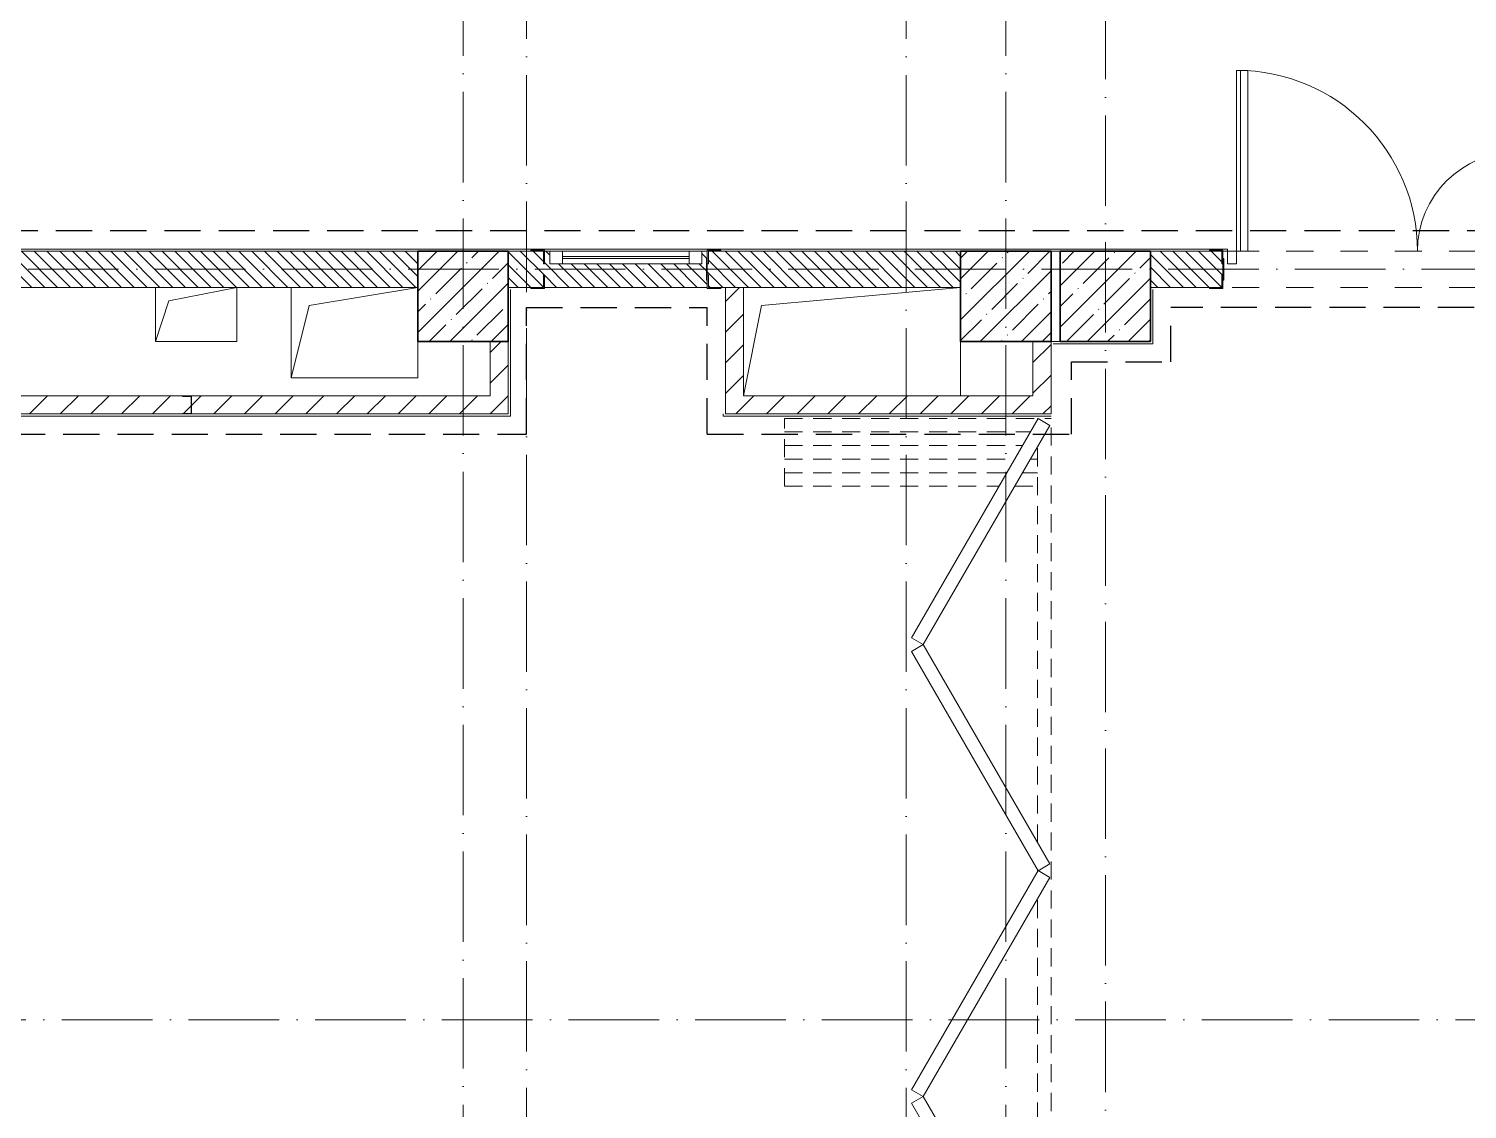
# Model space of a CAD drawing. Header units: millimetres. Extents: x -213536 to 1564669, y -45299 to 942238.
# Drawn here: x 274796 to 282746, y 215970 to 221945 of the extents above; entities that cross this region are included whole.
import ezdxf

# ---------------------------------------------------------------- set-up
doc = ezdxf.new("R2010")
doc.units = ezdxf.units.MM
for name, pattern in [('200_ШТРИХ__ш1_п0_6_', [160, 100, -60]), ('50_200_ШТРИХ_1Т_ш5_п1_п1_', [700, 500, -100, 0, -100]), ('Штрих короткий', [300, 150, -150]), ('Штриховая _2 мм - 1 мм_', [300, 200, -100])]:
    doc.linetypes.add(name, pattern=pattern)
for name, color, linetype, lineweight in [('0-1', 7, 'Continuous', 5), ('0-2', 7, 'Continuous', 9), ('Двери', 7, 'Continuous', 9), ('Каркас_Импост', 7, 'Continuous', 13), ('Каркас_Импост-1', 7, 'Continuous', 9), ('Несущие колонны', 7, 'Continuous', 9), ('Несущие колонны-1', 7, 'Continuous', 35), ('Обобщенные модели', 7, 'Continuous', 9), ('Оси-2', 7, '50_200_ШТРИХ_1Т_ш5_п1_п1_', 9), ('Остекление-1', 7, 'Continuous', 9), ('Открывание в плане-1', 7, '200_ШТРИХ__ш1_п0_6_', 9), ('Перемычка-1', 7, 'Штрих короткий', 9), ('Стены-1', 7, 'Continuous', 13), ('Штриховка разреза-1', 7, 'Continuous', 9), ('Элементы узлов', 7, 'Continuous', 9)]:
    doc.layers.add(name, color=color, linetype=linetype, lineweight=lineweight)
doc.layers.add('СТ-1_1', color=7, linetype='Штриховая _2 мм - 1 мм_', lineweight=90, true_color=0x888888)
doc.layers.get('0-2').off()
pattern_1 = [(45, (0, 0), (-84.85281, 84.85281), [])]
pattern_2 = [(135, (0, 0), (-35.35534, -35.35534), [])]

# ---------------------------------------------------------------- blocks, each defined once
blk = doc.blocks.new('BSC_Колонна _Прямоугольная - 500х500-V55-АИ2_02_План отделки стен 2-го этажа _Часть 2_')
at = {"layer": 'Несущие колонны'}
h = blk.add_hatch(dxfattribs=at)
h.set_pattern_fill('FP_63', color=256, style=0, pattern_type=2)
h.set_pattern_definition([(45, (-70950, -7650), (-114.04925, 114.04925), []), (45, (-70835.95, -7650), (-114.04925, 114.04925), [201.613, -40.323, 3.353, -36.97])])
h.paths.add_polyline_path([(-250, -250), (250, -250), (250, 250), (-250, 250)], flags=0)
at = {"layer": 'Несущие колонны-1'}
for p, q in [((250, 250), (-250, 250)), ((-250, 250), (-250, -250)), ((250, -250), (250, 250)), ((-250, -250), (250, -250))]:
    blk.add_line(p, q, dxfattribs=at)
blk = doc.blocks.new('BSC_Колонна _Прямоугольная - 500х500-V124-АИ2_02_План отделки стен 2-го этажа _Часть 2_')
at = {"layer": 'Несущие колонны'}
h = blk.add_hatch(dxfattribs=at)
h.set_pattern_fill('FP_123', color=256, style=0, pattern_type=2)
h.set_pattern_definition([(45, (-73950, -7650), (-114.04925, 114.04925), []), (45, (-73835.95, -7650), (-114.04925, 114.04925), [201.613, -40.323, 3.353, -36.97])])
h.paths.add_polyline_path([(-250, -250), (250, -250), (250, 250), (-250, 250)], flags=0)
at = {"layer": 'Несущие колонны-1'}
for p, q in [((250, 250), (-250, 250)), ((-250, 250), (-250, -250)), ((250, -250), (250, 250)), ((-250, -250), (250, -250))]:
    blk.add_line(p, q, dxfattribs=at)
blk = doc.blocks.new('BSC_Колонна _Прямоугольная - 500х500-V142-АИ2_02_План отделки стен 2-го этажа _Часть 2_')
at = {"layer": 'Несущие колонны'}
h = blk.add_hatch(dxfattribs=at)
h.set_pattern_fill('FP_142', color=256, style=0, pattern_type=2)
h.set_pattern_definition([(45, (-74500, -7650), (-114.04925, 114.04925), []), (45, (-74385.95, -7650), (-114.04925, 114.04925), [201.613, -40.323, 3.353, -36.97])])
h.paths.add_polyline_path([(-250, -250), (250, -250), (250, 250), (-250, 250)], flags=0)
at = {"layer": 'Несущие колонны-1'}
for p, q in [((250, 250), (-250, 250)), ((-250, 250), (-250, -250)), ((250, -250), (250, 250)), ((-250, -250), (250, -250))]:
    blk.add_line(p, q, dxfattribs=at)
blk = doc.blocks.new('DOR__перегородка__Прямоугольная - Вн_ДПГ_6550х3600h-29025409-АИ2_02_План отделки стен 2-го этажа _Часть 2_')
at = {"layer": 'Каркас_Импост'}
for p, q in [((1550.9, 71.7), (2763.3, 771.8)), ((2763.3, 771.8), (2800.8, 706.9)), ((2799.7, 706.9), (2837.3, 771.8)), ((2837.3, 771.8), (4049.6, 71.7)), ((4049.2, 71.7), (5261.6, 771.8)), ((5261.6, 771.8), (5299.1, 706.9)), ((5299.1, 706.9), (5336.6, 771.8)), ((5336.6, 771.8), (6548.9, 71.7)), ((2800.8, 706.9), (1588.4, 6.7)), ((4012.1, 6.7), (2799.7, 706.9)), ((5299.1, 706.9), (4086.7, 6.7)), ((6511.4, 6.7), (5299.1, 706.9)), ((1588.4, 6.7), (1550.9, 71.7)), ((4049.6, 71.7), (4012.1, 6.7)), ((4086.7, 6.7), (4049.2, 71.7)), ((6548.9, 71.7), (6511.4, 6.7))]:
    blk.add_line(p, q, dxfattribs=at)
at = {"layer": 'Открывание в плане-1'}
for p, q in [((6175.2, 1474.2), (6550, 1474.2)), ((6175.2, 1474.2), (6175.2, 287.5)), ((6250.2, 1474.2), (6250.2, 244.2)), ((6325.2, 1474.2), (6325.2, 200.9)), ((6400.2, 1474.2), (6400.2, 157.6)), ((6475.2, 1474.2), (6475.2, 114.3)), ((6550, 1474.2), (6550, 0)), ((6175.2, 200.9), (6175.2, 75)), ((6250.2, 157.6), (6250.2, 75)), ((6325.2, 114.3), (6325.2, 75)), ((0, 75), (0, 0)), ((0, 75), (1556.7, 75)), ((0, 0), (6550, 0)), ((1706.7, 75), (3893.8, 75)), ((4043.8, 75), (4055, 75)), ((4205, 75), (6393.2, 75)), ((6543.2, 75), (6550, 75))]:
    blk.add_line(p, q, dxfattribs=at)
blk = doc.blocks.new('120_Окно_СКБ_1Ст - 120_Окно_СКБ_1Ст_классы 900x800_E30-28357949-АИ2_02_План отделки стен 2-го этажа _Часть 2_')
at = {"layer": 'Каркас_Импост'}
for p, q in [((-420, 30), (-420, 100)), ((-420, 100), (-350, 100)), ((-350, 100), (-350, 30)), ((350, 30), (350, 100)), ((350, 100), (420, 100)), ((420, 100), (420, 30)), ((-350, 30), (-420, 30)), ((420, 30), (350, 30))]:
    blk.add_line(p, q, dxfattribs=at)
at = {"layer": 'Каркас_Импост-1'}
for p, q in [((420, 100), (-420, 100)), ((-420, 30), (420, 30))]:
    blk.add_line(p, q, dxfattribs=at)
at = {"layer": 'Остекление-1'}
for p, q in [((350, 70), (-350, 70)), ((350, 60), (-350, 60))]:
    blk.add_line(p, q, dxfattribs=at)
blk = doc.blocks.new('Проем_Дверь_Прямоугольный - 1700х2400h_дверные проемы-28448549-АИ2_02_План отделки стен 2-го этажа _Часть 2_')
at = {"layer": 'Перемычка-1'}
for p, q in [((850, 100), (-850, 100)), ((850, -100), (-850, -100))]:
    blk.add_line(p, q, dxfattribs=at)
blk = doc.blocks.new('Дверь_Витражная_СКБ_2Ст2 - ДВВ_ДАО_СОШ_Классы-V176-АИ2_02_План отделки стен 2-го этажа _Часть 2_')
at = {"layer": 'Двери'}
for p, q in [((-775, 1035), (-775, 35)), ((775, 585), (775, 35))]:
    blk.add_line(p, q, dxfattribs=at)
for centre, radius, start, end in [((-775, 35), 1000, 360, 90), ((775, 35), 550, 90, 180)]:
    blk.add_arc(centre, radius, start, end, dxfattribs=at)
at = {"layer": 'Элементы узлов'}
for p, q in [((-713, 1035), (-753, 1035)), ((-753, 1035), (-753, 35)), ((-713, 35), (-713, 1035)), ((775, 585), (735, 585)), ((735, 585), (735, 35)), ((775, 35), (775, 585)), ((-825, 35), (-825, -35)), ((-775, 35), (-825, 35)), ((-775, 35), (-825, 35)), ((-825, 35), (-825, -35)), ((-775, -35), (-775, 35)), ((-775, -35), (-775, 35)), ((-753, 35), (-713, 35)), ((735, 35), (775, 35)), ((775, -35), (775, 35)), ((775, 35), (825, 35)), ((775, 35), (775, -35)), ((825, 35), (775, 35)), ((825, 35), (825, -35)), ((825, -35), (825, 35)), ((-825, -35), (-775, -35)), ((-825, -35), (-775, -35)), ((825, -35), (775, -35)), ((775, -35), (825, -35))]:
    blk.add_line(p, q, dxfattribs=at)
blk = doc.blocks.new('Фахверк_СКБ_Уголок - 200_3960_зеркало-28268689-АИ2_02_План отделки стен 2-го этажа _Часть 2_')
at = {"layer": 'Обобщенные модели'}
for p, q in [((200, 156), (125, 156)), ((125, 156), (125, 81)), ((125, 81), (131, 81)), ((131, 81), (131, 150)), ((131, 150), (200, 150)), ((200, 150), (200, 156)), ((131, 19), (125, 19)), ((125, 19), (125, -56)), ((131, -50), (131, 19)), ((125, -56), (200, -56)), ((200, -50), (131, -50)), ((200, -56), (200, -50))]:
    blk.add_line(p, q, dxfattribs=at)
blk = doc.blocks.new('154_Стойка_СКБ_Уголок - СМ-2480_200-28346303-АИ2_02_План отделки стен 2-го этажа _Часть 2_')
at = {"layer": 'Обобщенные модели'}
for p, q in [((125, 156), (125, 81)), ((200, 156), (125, 156)), ((125, 81), (131, 81)), ((131, 81), (131, 150)), ((131, 150), (200, 150)), ((200, 150), (200, 156)), ((131, 19), (125, 19)), ((125, 19), (125, -56)), ((131, -50), (131, 19)), ((125, -56), (200, -56)), ((200, -50), (131, -50)), ((200, -56), (200, -50))]:
    blk.add_line(p, q, dxfattribs=at)
blk = doc.blocks.new('Стойка_Влож_Полоса боковая - Полоса-28213942-АИ2_02_План отделки стен 2-го этажа _Часть 2_')
at = {"layer": 'Обобщенные модели'}
for p, q in [((-5, 60), (0, 60)), ((-5, -60), (-5, 60)), ((0, 31), (0, -31)), ((0, -60), (-5, -60))]:
    blk.add_line(p, q, dxfattribs=at)
blk = doc.blocks.new('154_Фахверк_СКБ_Швеллер - Тип_100_3960-28318856-АИ2_02_План отделки стен 2-го этажа _Часть 2_')
at = {"layer": 'Обобщенные модели'}
for p, q in [((175, 50), (125, 50)), ((125, 50), (125, -50)), ((128, 47), (175, 47)), ((128, -47), (128, 47)), ((175, 47), (175, 50)), ((125, -50), (175, -50)), ((175, -47), (128, -47)), ((175, -50), (175, -47))]:
    blk.add_line(p, q, dxfattribs=at)
blk = doc.blocks.new('AR_Отверстие прямоугольное _в плите_ - AR_Отверстие прямоугольное _в плите_-30552548-АИ2_02_План отделки стен 2-го этажа _Часть 2_')
at = {"layer": 'Обобщенные модели'}
for p, q in [((-500, 200), (600, 300)), ((-600, -300), (-500, 200)), ((600, -300), (600, 0))]:
    blk.add_line(p, q, dxfattribs=at)
blk = doc.blocks.new('AR_Отверстие прямоугольное _в плите_ - AR_Отверстие прямоугольное _в плите_-30553029-АИ2_02_План отделки стен 2-го этажа _Часть 2_')
at = {"layer": 'Обобщенные модели'}
for p, q in [((-350, 250), (-350, -250)), ((-250, 150), (350, 250)), ((-350, -250), (-250, 150)), ((350, -250), (350, -50)), ((-350, -250), (350, -250))]:
    blk.add_line(p, q, dxfattribs=at)
blk = doc.blocks.new('AR_Отверстие прямоугольное _в плите_ - AR_Отверстие прямоугольное _в плите_-V229-АИ2_02_План отделки стен 2-го этажа _Часть 2_')
at = {"layer": 'Обобщенные модели'}
for p, q in [((-225, 150), (-225, -150)), ((-150, 75), (225, 150)), ((225, -150), (225, 150)), ((-225, -150), (-150, 75)), ((-225, -150), (225, -150))]:
    blk.add_line(p, q, dxfattribs=at)
blk = doc.blocks.new('0125-Р-ОО-Ш2-АР-о_23_10_2024_rvt-1-АИ2_02_План отделки стен 2-го этажа _Часть 2_')
at = {"layer": 'Штриховка разреза-1'}
h = blk.add_hatch(dxfattribs=at)
h.set_pattern_fill('FP_2', color=256, style=0, pattern_type=2)
h.set_pattern_definition(pattern_2)
h.paths.add_polyline_path([(70700, 7700), (70700, 7900), (67306, 7899.6), (67306, 7831), (67300, 7831), (67300, 7769), (67306, 7769), (67306, 7700), (68650.5, 7700)], flags=0)
h.paths.add_polyline_path([(65594, 7700), (65594, 7769), (65600, 7769), (65600, 7831), (65594, 7831), (65594, 7900), (65200, 7900), (65200, 7700), (65525, 7700)], flags=0)
h = blk.add_hatch(dxfattribs=at)
h.set_pattern_fill('FP_2', color=256, style=0, pattern_type=2)
h.set_pattern_definition(pattern_2)
h.paths.add_polyline_path([(73700, 7700), (73700, 7900), (72306, 7900), (72306, 7831), (72300, 7831), (72300, 7769), (72306, 7769), (72306, 7700), (72378.4, 7700)], flags=0)
h.paths.add_polyline_path([(71394, 7700), (71394, 7769), (71400, 7769), (71400, 7700), (72300, 7700), (72300, 7740), (72295, 7740), (72295, 7860), (72300, 7860), (72300, 7900), (72270, 7900), (72270, 7830), (71430, 7831), (71430, 7900), (71400, 7900), (71400, 7831), (71394, 7831), (71394, 7900), (71200, 7900), (71200, 7700), (71325, 7700)], flags=0)
h = blk.add_hatch(dxfattribs=at)
h.set_pattern_fill('FP_2', color=256, style=0, pattern_type=2)
h.set_pattern_definition(pattern_2)
h.paths.add_polyline_path([(76856, 7700), (77250, 7700), (77250, 7900), (76856, 7900), (76856, 7831), (76850, 7831), (76850, 7769), (76856, 7769), (76856, 7703)], flags=0)
h.paths.add_polyline_path([(75075, 7700), (75144, 7700), (75144, 7769), (75150, 7769), (75150, 7831), (75144, 7831), (75144, 7900), (74750, 7900), (74750, 7700)], flags=0)
h = blk.add_hatch(dxfattribs=at)
h.set_pattern_fill('FP_3', color=256, style=0, pattern_type=2)
h.set_pattern_definition(pattern_1)
h.paths.add_polyline_path([(72500, 7100), (72500, 7700), (72400, 7700), (72400, 7100)], flags=0)
h = blk.add_hatch(dxfattribs=at)
h.set_pattern_fill('FP_3', color=256, style=0, pattern_type=2)
h.set_pattern_definition(pattern_1)
h.paths.add_polyline_path([(71200, 7100), (71200, 7400), (71100, 7400), (71100, 7100)], flags=0)
h = blk.add_hatch(dxfattribs=at)
h.set_pattern_fill('FP_3', color=256, style=0, pattern_type=2)
h.set_pattern_definition(pattern_1)
h.paths.add_polyline_path([(74200, 7100), (74200, 7400), (74100, 7400), (74100, 7100)], flags=0)
h = blk.add_hatch(dxfattribs=at)
h.set_pattern_fill('FP_3', color=256, style=0, pattern_type=2)
h.set_pattern_definition(pattern_1)
h.paths.add_polyline_path([(71200, 7000), (71200, 7100), (69450, 7100), (69450, 7000)], flags=0)
h.paths.add_polyline_path([(68650.5, 7000), (69400, 7000), (69400, 7003), (69447, 7003), (69447, 7097), (69400, 7097), (69400, 7100), (67750, 7100), (67750, 7000)], flags=0)
h = blk.add_hatch(dxfattribs=at)
h.set_pattern_fill('FP_3', color=256, style=0, pattern_type=2)
h.set_pattern_definition(pattern_1)
h.paths.add_polyline_path([(72400, 7000), (74200, 7000), (74200, 7100), (72400, 7100)], flags=0)
at = {"layer": 'Стены-1'}
for p, q in [((70700, 7900), (67375, 7900)), ((71325, 7900), (71200, 7900)), ((71430, 7900), (71400, 7900)), ((72300, 7900), (72270, 7900)), ((73700, 7900), (72375, 7900)), ((75075, 7900), (74750, 7900)), ((67375, 7700), (70700, 7700)), ((71200, 7700), (71325, 7700)), ((71400, 7700), (72300, 7700)), ((72375, 7700), (73700, 7700)), ((72400, 7700), (72400, 7100)), ((72500, 7700), (72400, 7700)), ((72500, 7100), (72500, 7700)), ((74750, 7700), (75075, 7700)), ((71100, 7400), (71100, 7100)), ((71200, 7100), (71200, 7400)), ((74100, 7400), (74100, 7100)), ((74200, 7100), (74200, 7400)), ((69400, 7100), (67750, 7100)), ((71100, 7100), (69450, 7100)), ((71200, 7000), (71200, 7100)), ((72400, 7100), (72400, 7000)), ((74100, 7100), (72500, 7100)), ((74200, 7000), (74200, 7100)), ((67750, 7000), (69400, 7000)), ((69450, 7000), (71200, 7000)), ((72400, 7000), (74200, 7000))]:
    blk.add_line(p, q, dxfattribs=at)
at = {"layer": '0-2'}
for name, p in [('Дверь_Витражная_СКБ_2Ст2 - ДВВ_ДАО_СОШ_Классы-V176-АИ2_02_План отделки стен 2-го этажа _Часть 2_', (76000, 7865)), ('BSC_Колонна _Прямоугольная - 500х500-V55-АИ2_02_План отделки стен 2-го этажа _Часть 2_', (70950, 7650)), ('120_Окно_СКБ_1Ст - 120_Окно_СКБ_1Ст_классы 900x800_E30-28357949-АИ2_02_План отделки стен 2-го этажа _Часть 2_', (71850, 7800)), ('154_Стойка_СКБ_Уголок - СМ-2480_200-28346303-АИ2_02_План отделки стен 2-го этажа _Часть 2_', (72175, 7750)), ('BSC_Колонна _Прямоугольная - 500х500-V124-АИ2_02_План отделки стен 2-го этажа _Часть 2_', (73950, 7650)), ('BSC_Колонна _Прямоугольная - 500х500-V142-АИ2_02_План отделки стен 2-го этажа _Часть 2_', (74500, 7650)), ('Проем_Дверь_Прямоугольный - 1700х2400h_дверные проемы-28448549-АИ2_02_План отделки стен 2-го этажа _Часть 2_', (76000, 7800)), ('Стойка_Влож_Полоса боковая - Полоса-28213942-АИ2_02_План отделки стен 2-го этажа _Часть 2_', (72300, 7800)), ('AR_Отверстие прямоугольное _в плите_ - AR_Отверстие прямоугольное _в плите_-V229-АИ2_02_План отделки стен 2-го этажа _Часть 2_', (69475, 7550)), ('AR_Отверстие прямоугольное _в плите_ - AR_Отверстие прямоугольное _в плите_-30553029-АИ2_02_План отделки стен 2-го этажа _Часть 2_', (70350, 7450)), ('AR_Отверстие прямоугольное _в плите_ - AR_Отверстие прямоугольное _в плите_-30552548-АИ2_02_План отделки стен 2-го этажа _Часть 2_', (73100, 7400))]:
    blk.add_blockref(name, p, dxfattribs=at)
for name, p, rotation in [('Фахверк_СКБ_Уголок - 200_3960_зеркало-28268689-АИ2_02_План отделки стен 2-го этажа _Часть 2_', (71525, 7850), 180), ('154_Стойка_СКБ_Уголок - СМ-2480_200-28346303-АИ2_02_План отделки стен 2-го этажа _Часть 2_', (75275, 7850), 180), ('Стойка_Влож_Полоса боковая - Полоса-28213942-АИ2_02_План отделки стен 2-го этажа _Часть 2_', (75150, 7800), 180), ('154_Фахверк_СКБ_Швеллер - Тип_100_3960-28318856-АИ2_02_План отделки стен 2-го этажа _Часть 2_', (69575, 7050), 180), ('DOR__перегородка__Прямоугольная - Вн_ДПГ_6550х3600h-29025409-АИ2_02_План отделки стен 2-го этажа _Часть 2_', (74200, 425), 90.00000000000026)]:
    blk.add_blockref(name, p, dxfattribs=dict(at, rotation=rotation))
blk = doc.blocks.new('Оси1')
at = {"layer": 'Оси-2'}
for p, q in [((277545.6, 264395.4), (277545.6, 211864.5)), ((279645.6, 264395.4), (279645.6, 211864.5)), ((277195.6, 210594.5), (277195.6, 225549.9)), ((280195.6, 210594.5), (280195.6, 225549.9)), ((280745.6, 211864.5), (280745.6, 224279.9)), ((297695.6, 220615.2), (203926.8, 220615.2)), ((311183.9, 216465.2), (203926.8, 216465.2))]:
    blk.add_line(p, q, dxfattribs=at)

msp = doc.modelspace()

# ---------------------------------------------------------------- linework, layer by layer
at = {"layer": 'СТ-1_1', "lineweight": 25}
for p, q in [((290145.6, 220827.2), (247385.6, 220827.2)), ((277545.6, 220403.2), (278545.6, 220403.2)), ((277545.6, 219703.2), (277545.6, 220403.2)), ((278545.6, 219703.2), (278545.6, 220403.2)), ((283383.6, 220403.2), (281107.6, 220403.2)), ((281107.6, 220103.2), (281107.6, 220403.2)), ((280557.6, 220103.2), (281107.6, 220103.2)), ((280557.6, 219703.2), (280557.6, 220103.2)), ((280557.6, 220103.2), (281001.6, 220103.2)), ((273785.6, 219703.2), (277545.6, 219703.2)), ((278545.6, 219703.2), (280557.6, 219703.2))]:
    msp.add_line(p, q, dxfattribs=at)
at = {"layer": 'Стены-1'}
for p, q in [((281420.6, 220727.2), (273520.6, 220727.2)), ((273620.6, 220715.2), (276945.6, 220715.2)), ((277445.6, 220715.2), (277570.6, 220715.2)), ((277645.6, 220715.2), (277675.6, 220715.2)), ((278515.6, 220715.2), (278545.6, 220715.2)), ((278620.6, 220715.2), (279945.6, 220715.2)), ((280445.6, 220715.2), (280495.6, 220715.2)), ((280995.6, 220715.2), (281320.6, 220715.2)), ((281395.6, 220715.2), (281420.6, 220715.2)), ((281420.6, 220715.2), (281420.6, 220727.2)), ((277457.6, 219803.2), (277457.6, 220503.2)), ((281007.6, 220203.2), (281007.6, 220503.2)), ((277445.6, 220215.2), (277445.6, 219815.2)), ((280495.6, 220215.2), (280445.6, 220215.2)), ((280445.6, 220215.2), (280445.6, 220203.2)), ((280457.6, 220203.2), (281007.6, 220203.2)), ((273883.6, 219803.2), (277457.6, 219803.2)), ((275645.6, 219815.2), (273895.6, 219815.2)), ((277445.6, 219815.2), (275695.6, 219815.2)), ((278633.6, 219815.2), (278633.6, 219803.2)), ((278633.6, 219803.2), (280445.6, 219803.2)), ((280445.6, 219815.2), (278645.6, 219815.2))]:
    msp.add_line(p, q, dxfattribs=at)

# ---------------------------------------------------------------- block references
at = {"color": 2, "lineweight": 30}
msp.add_blockref('Оси1', (0, 0), dxfattribs=at)
at = {"layer": '0-1'}
msp.add_blockref('0125-Р-ОО-Ш2-АР-о_23_10_2024_rvt-1-АИ2_02_План отделки стен 2-го этажа _Часть 2_', (206245.6, 212815.2), dxfattribs=at)

doc.saveas('drawing.dxf')
